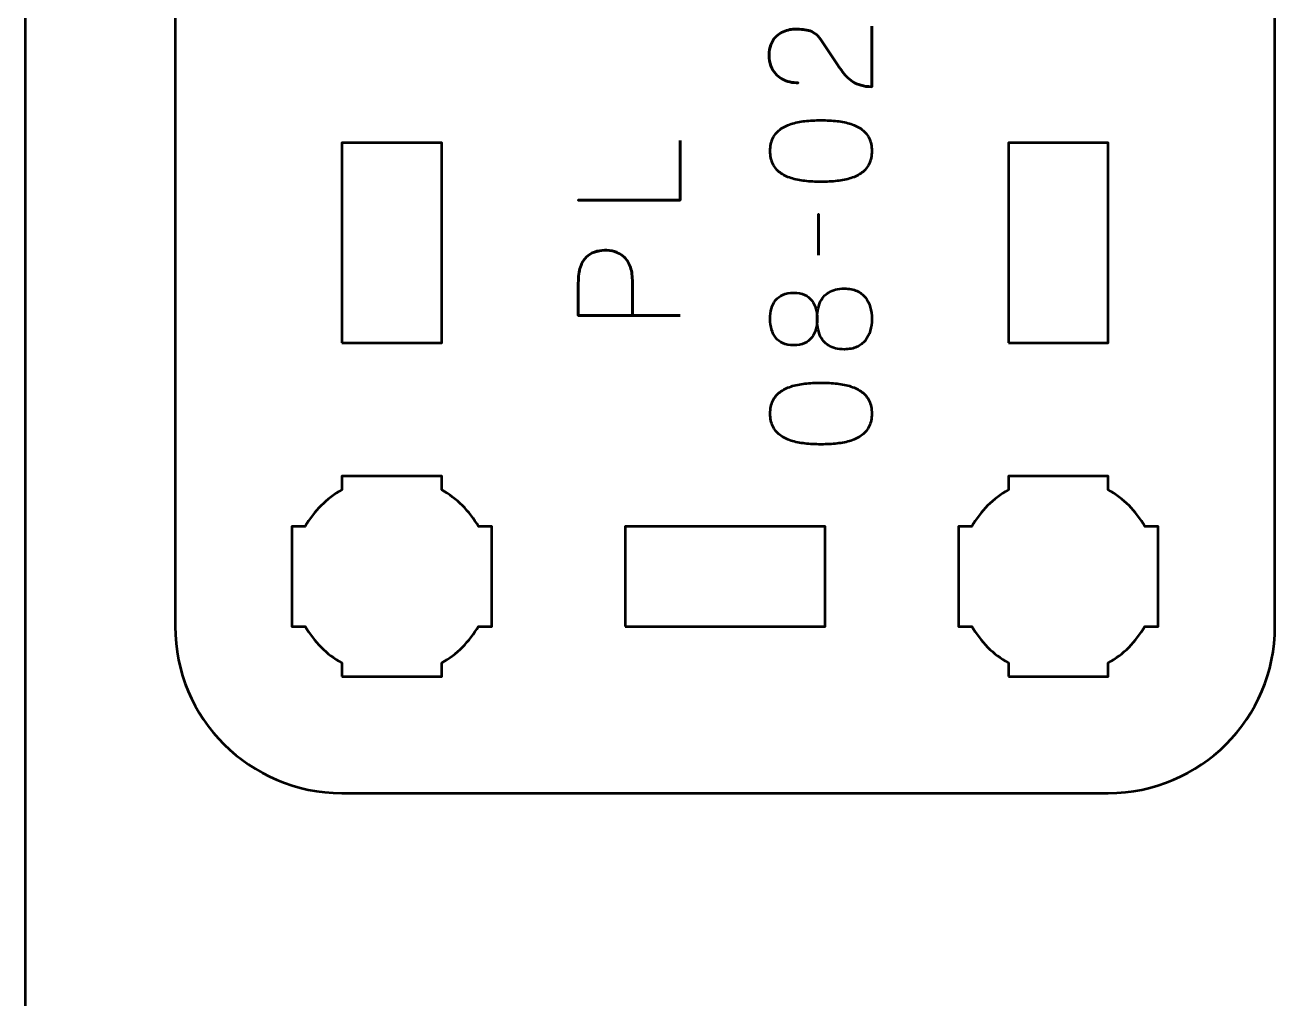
# Model space of a CAD drawing. Header units: centimetres. Extents: x -21 to 0, y -29.7 to 0.
# Drawn here: x -21 to -17.229, y -16.517 to -13.597 of the extents above; entities that cross this region are included whole.
import ezdxf

# ---------------------------------------------------------------- set-up
doc = ezdxf.new("R2010")
doc.units = ezdxf.units.CM
doc.header["$MEASUREMENT"] = 0
doc.layers.add('Layer 1', color=7, linetype='Continuous')

msp = doc.modelspace()

# ---------------------------------------------------------------- linework, layer by layer
at = {"layer": 'Layer 1', "color": 1, "lineweight": 53}
msp.add_open_spline([(-21.00003, -29.19995), (-21.00003, -29.19995), (-21.00003, -2.29992), (-21.00003, -2.29992), (-21.00003, -2.29992), (-21.00003, -2.21709), (-20.93286, -2.14992), (-20.85003, -2.14992), (-20.85003, -2.14992), (-20.7672, -2.14992), (-20.70003, -2.08275), (-20.70003, -1.99992), (-20.70003, -1.99992), (-20.70003, -1.91709), (-20.7672, -1.84992), (-20.85003, -1.84992), (-20.85003, -1.84992), (-20.93286, -1.84992), (-21.00003, -1.78275), (-21.00003, -1.69992), (-21.00003, -1.69992), (-21.00003, -1.61709), (-20.93286, -1.54992), (-20.85003, -1.54992), (-20.85003, -1.54992), (-20.7672, -1.54992), (-20.70003, -1.48275), (-20.70003, -1.39992), (-20.70003, -1.39992), (-20.70003, -1.31709), (-20.7672, -1.24992), (-20.85003, -1.24992), (-20.85003, -1.24992), (-20.93286, -1.24992), (-21.00003, -1.18275), (-21.00003, -1.09992), (-21.00003, -1.09992), (-21.00003, -1.09992), (-21.00003, -0.49992), (-21.00003, -0.49992), (-21.00003, -0.49992), (-21.00003, -0.22295), (-20.77694, 0.00004), (-20.49994, 0.00004), (-20.49994, 0.00004), (-20.49994, 0.00004), (-0.50008, 0.00004), (-0.50008, 0.00004), (-0.50008, 0.00004), (-0.22294, 0.00004), (0.00002, -0.22295), (0.00002, -0.49992), (0.00002, -0.49992), (0.00002, -0.49992), (0.00002, -29.19995), (0.00002, -29.19995), (0.00002, -29.19995), (0.00002, -29.47695), (-0.22294, -29.70004), (-0.50008, -29.70004), (-0.50008, -29.70004), (-0.50008, -29.70004), (-20.49994, -29.70004), (-20.49994, -29.70004), (-20.49994, -29.70004), (-20.77694, -29.70004), (-21.00003, -29.47695), (-21.00003, -29.19995)], degree=3, knots=[0, 0, 0, 0, 0.0588235, 0.0588235, 0.0588235, 0.0588235, 0.1176471, 0.1176471, 0.1176471, 0.1176471, 0.1764706, 0.1764706, 0.1764706, 0.1764706, 0.2352941, 0.2352941, 0.2352941, 0.2352941, 0.2941176, 0.2941176, 0.2941176, 0.2941176, 0.3529412, 0.3529412, 0.3529412, 0.3529412, 0.4117647, 0.4117647, 0.4117647, 0.4117647, 0.4705882, 0.4705882, 0.4705882, 0.4705882, 0.5294118, 0.5294118, 0.5294118, 0.5294118, 0.5882353, 0.5882353, 0.5882353, 0.5882353, 0.6470588, 0.6470588, 0.6470588, 0.6470588, 0.7058824, 0.7058824, 0.7058824, 0.7058824, 0.7647059, 0.7647059, 0.7647059, 0.7647059, 0.8235294, 0.8235294, 0.8235294, 0.8235294, 0.8823529, 0.8823529, 0.8823529, 0.8823529, 0.9411765, 0.9411765, 0.9411765, 0.9411765, 1, 1, 1, 1], dxfattribs=at)
at = {"layer": 'Layer 1', "color": 3, "lineweight": 53}
msp.add_open_spline([(-17.74994, -15.89996), (-17.74994, -15.89996), (-20.04994, -15.89996), (-20.04994, -15.89996), (-20.04994, -15.89996), (-20.32603, -15.89996), (-20.54994, -15.67605), (-20.54994, -15.39996), (-20.54994, -15.39996), (-20.54994, -15.39996), (-20.54994, -1.09996), (-20.54994, -1.09996), (-20.54994, -1.09996), (-20.54994, -0.82387), (-20.32603, -0.59996), (-20.04994, -0.59996), (-20.04994, -0.59996), (-20.04994, -0.59996), (-17.74994, -0.59996), (-17.74994, -0.59996), (-17.74994, -0.59996), (-17.47385, -0.59996), (-17.24994, -0.82387), (-17.24994, -1.09996), (-17.24994, -1.09996), (-17.24994, -1.09996), (-17.24994, -15.39996), (-17.24994, -15.39996), (-17.24994, -15.39996), (-17.24994, -15.67605), (-17.47385, -15.89996), (-17.74994, -15.89996)], degree=3, knots=[0, 0, 0, 0, 0.125, 0.125, 0.125, 0.125, 0.25, 0.25, 0.25, 0.25, 0.375, 0.375, 0.375, 0.375, 0.5, 0.5, 0.5, 0.5, 0.625, 0.625, 0.625, 0.625, 0.75, 0.75, 0.75, 0.75, 0.875, 0.875, 0.875, 0.875, 1, 1, 1, 1], dxfattribs=at)
at = {"layer": 'Layer 1', "color": 5, "lineweight": 53}
for points, knots in [([(-18.45969, -13.60015), (-18.45969, -13.60015), (-18.45969, -13.78176), (-18.45969, -13.78176), (-18.45969, -13.78176), (-18.47197, -13.78141), (-18.48283, -13.77986), (-18.49215, -13.77724), (-18.49215, -13.77724), (-18.50146, -13.77456), (-18.50964, -13.77097), (-18.5167, -13.76652), (-18.5167, -13.76652), (-18.52375, -13.762), (-18.53003, -13.75685), (-18.53554, -13.751), (-18.53554, -13.751), (-18.54111, -13.74514), (-18.54619, -13.73886), (-18.55099, -13.73209), (-18.55099, -13.73209), (-18.55572, -13.72532), (-18.56044, -13.71833), (-18.5651, -13.71106), (-18.5651, -13.71106), (-18.5651, -13.71106), (-18.61336, -13.63867), (-18.61336, -13.63867), (-18.61336, -13.63867), (-18.61858, -13.63127), (-18.62422, -13.62548), (-18.63043, -13.62139), (-18.63043, -13.62139), (-18.63657, -13.61723), (-18.64306, -13.61433), (-18.64984, -13.61257), (-18.64984, -13.61257), (-18.65668, -13.61088), (-18.66359, -13.60982), (-18.67072, -13.60947), (-18.67072, -13.60947), (-18.67785, -13.60911), (-18.68497, -13.60897), (-18.6921, -13.60904), (-18.6921, -13.60904), (-18.69795, -13.60904), (-18.70423, -13.60982), (-18.71101, -13.61137), (-18.71101, -13.61137), (-18.71771, -13.61299), (-18.72441, -13.61553), (-18.73104, -13.61913), (-18.73104, -13.61913), (-18.73768, -13.62273), (-18.74374, -13.62753), (-18.74925, -13.63352), (-18.74925, -13.63352), (-18.75468, -13.63952), (-18.75905, -13.64693), (-18.76237, -13.65575), (-18.76237, -13.65575), (-18.76569, -13.66457), (-18.76738, -13.67494), (-18.76745, -13.68693), (-18.76745, -13.68693), (-18.76738, -13.699), (-18.76569, -13.70965), (-18.76244, -13.71883), (-18.76244, -13.71883), (-18.7592, -13.728), (-18.75468, -13.73583), (-18.74897, -13.74232), (-18.74897, -13.74232), (-18.74325, -13.74881), (-18.73662, -13.75403), (-18.72921, -13.75812), (-18.72921, -13.75812), (-18.7218, -13.76222), (-18.7139, -13.76518), (-18.70557, -13.76708), (-18.70557, -13.76708), (-18.69725, -13.76899), (-18.68878, -13.76991), (-18.68024, -13.76991), (-18.68024, -13.76991), (-18.68878, -13.76991), (-18.69725, -13.76899), (-18.70557, -13.76708), (-18.70557, -13.76708), (-18.7139, -13.76518), (-18.7218, -13.76222), (-18.72921, -13.75812), (-18.72921, -13.75812), (-18.73662, -13.75403), (-18.74325, -13.74881), (-18.74897, -13.74232), (-18.74897, -13.74232), (-18.75468, -13.73583), (-18.7592, -13.728), (-18.76244, -13.71883), (-18.76244, -13.71883), (-18.76569, -13.70965), (-18.76738, -13.699), (-18.76745, -13.68693), (-18.76745, -13.68693), (-18.76738, -13.67494), (-18.76569, -13.66457), (-18.76237, -13.65575), (-18.76237, -13.65575), (-18.75905, -13.64693), (-18.75468, -13.63952), (-18.74925, -13.63352), (-18.74925, -13.63352), (-18.74374, -13.62753), (-18.73768, -13.62273), (-18.73104, -13.61913), (-18.73104, -13.61913), (-18.72441, -13.61553), (-18.71771, -13.61299), (-18.71101, -13.61137), (-18.71101, -13.61137), (-18.70423, -13.60982), (-18.69795, -13.60904), (-18.6921, -13.60904), (-18.6921, -13.60904), (-18.68497, -13.60897), (-18.67785, -13.60911), (-18.67072, -13.60947), (-18.67072, -13.60947), (-18.66359, -13.60982), (-18.65668, -13.61088), (-18.64984, -13.61257), (-18.64984, -13.61257), (-18.64306, -13.61433), (-18.63657, -13.61723), (-18.63043, -13.62139), (-18.63043, -13.62139), (-18.62422, -13.62548), (-18.61858, -13.63127), (-18.61336, -13.63867), (-18.61336, -13.63867), (-18.61336, -13.63867), (-18.5651, -13.71106), (-18.5651, -13.71106), (-18.5651, -13.71106), (-18.56044, -13.71833), (-18.55572, -13.72532), (-18.55099, -13.73209), (-18.55099, -13.73209), (-18.54619, -13.73886), (-18.54111, -13.74514), (-18.53554, -13.751), (-18.53554, -13.751), (-18.53003, -13.75685), (-18.52375, -13.762), (-18.5167, -13.76652), (-18.5167, -13.76652), (-18.50964, -13.77097), (-18.50146, -13.77456), (-18.49215, -13.77724), (-18.49215, -13.77724), (-18.48283, -13.77986), (-18.47197, -13.78141), (-18.45969, -13.78176), (-18.45969, -13.78176), (-18.45969, -13.78176), (-18.45969, -13.60015), (-18.45969, -13.60015)], [0, 0, 0, 0, 0.0238095, 0.0238095, 0.0238095, 0.0238095, 0.047619, 0.047619, 0.047619, 0.047619, 0.0714286, 0.0714286, 0.0714286, 0.0714286, 0.0952381, 0.0952381, 0.0952381, 0.0952381, 0.1190476, 0.1190476, 0.1190476, 0.1190476, 0.1428571, 0.1428571, 0.1428571, 0.1428571, 0.1666667, 0.1666667, 0.1666667, 0.1666667, 0.1904762, 0.1904762, 0.1904762, 0.1904762, 0.2142857, 0.2142857, 0.2142857, 0.2142857, 0.2380952, 0.2380952, 0.2380952, 0.2380952, 0.2619048, 0.2619048, 0.2619048, 0.2619048, 0.2857143, 0.2857143, 0.2857143, 0.2857143, 0.3095238, 0.3095238, 0.3095238, 0.3095238, 0.3333333, 0.3333333, 0.3333333, 0.3333333, 0.3571429, 0.3571429, 0.3571429, 0.3571429, 0.3809524, 0.3809524, 0.3809524, 0.3809524, 0.4047619, 0.4047619, 0.4047619, 0.4047619, 0.4285714, 0.4285714, 0.4285714, 0.4285714, 0.452381, 0.452381, 0.452381, 0.452381, 0.4761905, 0.4761905, 0.4761905, 0.4761905, 0.5, 0.5, 0.5, 0.5, 0.5238095, 0.5238095, 0.5238095, 0.5238095, 0.547619, 0.547619, 0.547619, 0.547619, 0.5714286, 0.5714286, 0.5714286, 0.5714286, 0.5952381, 0.5952381, 0.5952381, 0.5952381, 0.6190476, 0.6190476, 0.6190476, 0.6190476, 0.6428571, 0.6428571, 0.6428571, 0.6428571, 0.6666667, 0.6666667, 0.6666667, 0.6666667, 0.6904762, 0.6904762, 0.6904762, 0.6904762, 0.7142857, 0.7142857, 0.7142857, 0.7142857, 0.7380952, 0.7380952, 0.7380952, 0.7380952, 0.7619048, 0.7619048, 0.7619048, 0.7619048, 0.7857143, 0.7857143, 0.7857143, 0.7857143, 0.8095238, 0.8095238, 0.8095238, 0.8095238, 0.8333333, 0.8333333, 0.8333333, 0.8333333, 0.8571429, 0.8571429, 0.8571429, 0.8571429, 0.8809524, 0.8809524, 0.8809524, 0.8809524, 0.9047619, 0.9047619, 0.9047619, 0.9047619, 0.9285714, 0.9285714, 0.9285714, 0.9285714, 0.952381, 0.952381, 0.952381, 0.952381, 0.9761905, 0.9761905, 0.9761905, 0.9761905, 1, 1, 1, 1]), ([(-18.45969, -13.97437), (-18.45976, -13.95956), (-18.46237, -13.94679), (-18.46745, -13.93613), (-18.46745, -13.93613), (-18.47253, -13.92555), (-18.4798, -13.91673), (-18.48904, -13.90968), (-18.48904, -13.90968), (-18.49835, -13.90269), (-18.50936, -13.89719), (-18.52206, -13.8931), (-18.52206, -13.8931), (-18.53476, -13.88907), (-18.54866, -13.88618), (-18.5639, -13.88456), (-18.5639, -13.88456), (-18.57914, -13.88286), (-18.59516, -13.88202), (-18.61209, -13.88209), (-18.61209, -13.88209), (-18.62895, -13.88202), (-18.64497, -13.88286), (-18.66014, -13.88456), (-18.66014, -13.88456), (-18.67531, -13.88618), (-18.68928, -13.88907), (-18.70198, -13.8931), (-18.70198, -13.8931), (-18.71461, -13.89719), (-18.72561, -13.90269), (-18.735, -13.90968), (-18.735, -13.90968), (-18.74431, -13.91673), (-18.75158, -13.92555), (-18.75666, -13.93613), (-18.75666, -13.93613), (-18.76181, -13.94679), (-18.76442, -13.95956), (-18.76449, -13.97437), (-18.76449, -13.97437), (-18.76442, -13.98919), (-18.76181, -14.00196), (-18.75666, -14.01262), (-18.75666, -14.01262), (-18.75158, -14.0232), (-18.74431, -14.03202), (-18.735, -14.03907), (-18.735, -14.03907), (-18.72561, -14.04606), (-18.71461, -14.05156), (-18.70198, -14.05565), (-18.70198, -14.05565), (-18.68928, -14.05968), (-18.67531, -14.06257), (-18.66014, -14.06419), (-18.66014, -14.06419), (-18.64497, -14.06588), (-18.62895, -14.06673), (-18.61209, -14.06666), (-18.61209, -14.06666), (-18.59516, -14.06673), (-18.57914, -14.06588), (-18.5639, -14.06419), (-18.5639, -14.06419), (-18.54866, -14.06257), (-18.53476, -14.05968), (-18.52206, -14.05565), (-18.52206, -14.05565), (-18.50936, -14.05156), (-18.49835, -14.04606), (-18.48904, -14.03907), (-18.48904, -14.03907), (-18.4798, -14.03202), (-18.47253, -14.0232), (-18.46745, -14.01262), (-18.46745, -14.01262), (-18.46237, -14.00196), (-18.45976, -13.98919), (-18.45969, -13.97437)], [0, 0, 0, 0, 0.05, 0.05, 0.05, 0.05, 0.1, 0.1, 0.1, 0.1, 0.15, 0.15, 0.15, 0.15, 0.2, 0.2, 0.2, 0.2, 0.25, 0.25, 0.25, 0.25, 0.3, 0.3, 0.3, 0.3, 0.35, 0.35, 0.35, 0.35, 0.4, 0.4, 0.4, 0.4, 0.45, 0.45, 0.45, 0.45, 0.5, 0.5, 0.5, 0.5, 0.55, 0.55, 0.55, 0.55, 0.6, 0.6, 0.6, 0.6, 0.65, 0.65, 0.65, 0.65, 0.7, 0.7, 0.7, 0.7, 0.75, 0.75, 0.75, 0.75, 0.8, 0.8, 0.8, 0.8, 0.85, 0.85, 0.85, 0.85, 0.9, 0.9, 0.9, 0.9, 0.95, 0.95, 0.95, 0.95, 1, 1, 1, 1]), ([(-18.45969, -13.97437), (-18.45976, -13.95956), (-18.46237, -13.94679), (-18.46745, -13.93613), (-18.46745, -13.93613), (-18.47253, -13.92555), (-18.4798, -13.91673), (-18.48904, -13.90968), (-18.48904, -13.90968), (-18.49835, -13.90269), (-18.50936, -13.89719), (-18.52206, -13.8931), (-18.52206, -13.8931), (-18.53476, -13.88907), (-18.54866, -13.88618), (-18.5639, -13.88456), (-18.5639, -13.88456), (-18.57914, -13.88286), (-18.59516, -13.88202), (-18.61209, -13.88209), (-18.61209, -13.88209), (-18.62895, -13.88202), (-18.64497, -13.88286), (-18.66014, -13.88456), (-18.66014, -13.88456), (-18.67531, -13.88618), (-18.68928, -13.88907), (-18.70198, -13.8931), (-18.70198, -13.8931), (-18.71461, -13.89719), (-18.72561, -13.90269), (-18.735, -13.90968), (-18.735, -13.90968), (-18.74431, -13.91673), (-18.75158, -13.92555), (-18.75666, -13.93613), (-18.75666, -13.93613), (-18.76181, -13.94679), (-18.76442, -13.95956), (-18.76449, -13.97437), (-18.76449, -13.97437), (-18.76442, -13.98919), (-18.76181, -14.00196), (-18.75666, -14.01262), (-18.75666, -14.01262), (-18.75158, -14.0232), (-18.74431, -14.03202), (-18.735, -14.03907), (-18.735, -14.03907), (-18.72561, -14.04606), (-18.71461, -14.05156), (-18.70198, -14.05565), (-18.70198, -14.05565), (-18.68928, -14.05968), (-18.67531, -14.06257), (-18.66014, -14.06419), (-18.66014, -14.06419), (-18.64497, -14.06588), (-18.62895, -14.06673), (-18.61209, -14.06666), (-18.61209, -14.06666), (-18.59516, -14.06673), (-18.57914, -14.06588), (-18.5639, -14.06419), (-18.5639, -14.06419), (-18.54866, -14.06257), (-18.53476, -14.05968), (-18.52206, -14.05565), (-18.52206, -14.05565), (-18.50936, -14.05156), (-18.49835, -14.04606), (-18.48904, -14.03907), (-18.48904, -14.03907), (-18.4798, -14.03202), (-18.47253, -14.0232), (-18.46745, -14.01262), (-18.46745, -14.01262), (-18.46237, -14.00196), (-18.45976, -13.98919), (-18.45969, -13.97437)], [0, 0, 0, 0, 0.05, 0.05, 0.05, 0.05, 0.1, 0.1, 0.1, 0.1, 0.15, 0.15, 0.15, 0.15, 0.2, 0.2, 0.2, 0.2, 0.25, 0.25, 0.25, 0.25, 0.3, 0.3, 0.3, 0.3, 0.35, 0.35, 0.35, 0.35, 0.4, 0.4, 0.4, 0.4, 0.45, 0.45, 0.45, 0.45, 0.5, 0.5, 0.5, 0.5, 0.55, 0.55, 0.55, 0.55, 0.6, 0.6, 0.6, 0.6, 0.65, 0.65, 0.65, 0.65, 0.7, 0.7, 0.7, 0.7, 0.75, 0.75, 0.75, 0.75, 0.8, 0.8, 0.8, 0.8, 0.85, 0.85, 0.85, 0.85, 0.9, 0.9, 0.9, 0.9, 0.95, 0.95, 0.95, 0.95, 1, 1, 1, 1]), ([(-19.035, -13.94305), (-19.035, -13.94305), (-19.035, -14.12127), (-19.035, -14.12127), (-19.035, -14.12127), (-19.035, -14.12127), (-19.34022, -14.12127), (-19.34022, -14.12127), (-19.34022, -14.12127), (-19.34022, -14.12127), (-19.035, -14.12127), (-19.035, -14.12127), (-19.035, -14.12127), (-19.035, -14.12127), (-19.035, -13.94305), (-19.035, -13.94305)], [0, 0, 0, 0, 0.25, 0.25, 0.25, 0.25, 0.5, 0.5, 0.5, 0.5, 0.75, 0.75, 0.75, 0.75, 1, 1, 1, 1]), ([(-18.61929, -14.28679), (-18.61929, -14.28679), (-18.61929, -14.1636), (-18.61929, -14.1636), (-18.61929, -14.1636), (-18.61929, -14.1636), (-18.61929, -14.28679), (-18.61929, -14.28679)], [0, 0, 0, 0, 0.5, 0.5, 0.5, 0.5, 1, 1, 1, 1]), ([(-19.035, -14.46755), (-19.035, -14.46755), (-19.34022, -14.46755), (-19.34022, -14.46755), (-19.34022, -14.46755), (-19.34022, -14.46755), (-19.34022, -14.37018), (-19.34022, -14.37018), (-19.34022, -14.37018), (-19.34015, -14.35071), (-19.33796, -14.3347), (-19.33373, -14.32207), (-19.33373, -14.32207), (-19.32957, -14.30951), (-19.32378, -14.29963), (-19.31644, -14.2925), (-19.31644, -14.2925), (-19.30918, -14.28538), (-19.30085, -14.2803), (-19.29147, -14.27719), (-19.29147, -14.27719), (-19.28208, -14.27416), (-19.27228, -14.2724), (-19.2619, -14.27197), (-19.2619, -14.27197), (-19.25153, -14.27148), (-19.24137, -14.27268), (-19.2315, -14.2755), (-19.2315, -14.2755), (-19.22162, -14.27839), (-19.21266, -14.28326), (-19.20461, -14.29025), (-19.20461, -14.29025), (-19.19657, -14.29716), (-19.19015, -14.30654), (-19.18542, -14.31833), (-19.18542, -14.31833), (-19.18063, -14.33011), (-19.17823, -14.34471), (-19.17809, -14.36214), (-19.17809, -14.36214), (-19.17809, -14.36214), (-19.17809, -14.46755), (-19.17809, -14.46755), (-19.17809, -14.46755), (-19.17809, -14.46755), (-19.17809, -14.36214), (-19.17809, -14.36214), (-19.17809, -14.36214), (-19.17823, -14.34507), (-19.18063, -14.3306), (-19.18542, -14.31889), (-19.18542, -14.31889), (-19.19015, -14.30711), (-19.19657, -14.29772), (-19.20461, -14.29067), (-19.20461, -14.29067), (-19.21266, -14.28368), (-19.22162, -14.27867), (-19.2315, -14.27571), (-19.2315, -14.27571), (-19.24137, -14.27275), (-19.25153, -14.27148), (-19.2619, -14.27197), (-19.2619, -14.27197), (-19.27228, -14.2724), (-19.28208, -14.27416), (-19.29147, -14.27733), (-19.29147, -14.27733), (-19.30085, -14.28044), (-19.30918, -14.28566), (-19.31644, -14.29279), (-19.31644, -14.29279), (-19.32378, -14.29998), (-19.32957, -14.30986), (-19.33373, -14.32242), (-19.33373, -14.32242), (-19.33796, -14.33505), (-19.34015, -14.35092), (-19.34022, -14.37018), (-19.34022, -14.37018), (-19.34022, -14.37018), (-19.34022, -14.46755), (-19.34022, -14.46755), (-19.34022, -14.46755), (-19.34022, -14.46755), (-19.035, -14.46755), (-19.035, -14.46755)], [0, 0, 0, 0, 0.0454545, 0.0454545, 0.0454545, 0.0454545, 0.0909091, 0.0909091, 0.0909091, 0.0909091, 0.1363636, 0.1363636, 0.1363636, 0.1363636, 0.1818182, 0.1818182, 0.1818182, 0.1818182, 0.2272727, 0.2272727, 0.2272727, 0.2272727, 0.2727273, 0.2727273, 0.2727273, 0.2727273, 0.3181818, 0.3181818, 0.3181818, 0.3181818, 0.3636364, 0.3636364, 0.3636364, 0.3636364, 0.4090909, 0.4090909, 0.4090909, 0.4090909, 0.4545455, 0.4545455, 0.4545455, 0.4545455, 0.5, 0.5, 0.5, 0.5, 0.5454545, 0.5454545, 0.5454545, 0.5454545, 0.5909091, 0.5909091, 0.5909091, 0.5909091, 0.6363636, 0.6363636, 0.6363636, 0.6363636, 0.6818182, 0.6818182, 0.6818182, 0.6818182, 0.7272727, 0.7272727, 0.7272727, 0.7272727, 0.7727273, 0.7727273, 0.7727273, 0.7727273, 0.8181818, 0.8181818, 0.8181818, 0.8181818, 0.8636364, 0.8636364, 0.8636364, 0.8636364, 0.9090909, 0.9090909, 0.9090909, 0.9090909, 0.9545455, 0.9545455, 0.9545455, 0.9545455, 1, 1, 1, 1]), ([(-18.62352, -14.47813), (-18.62352, -14.46727), (-18.62479, -14.45711), (-18.62733, -14.44758), (-18.62733, -14.44758), (-18.62994, -14.43813), (-18.63403, -14.4298), (-18.63961, -14.42254), (-18.63961, -14.42254), (-18.64518, -14.41534), (-18.65245, -14.4097), (-18.66141, -14.4056), (-18.66141, -14.4056), (-18.6703, -14.40151), (-18.68109, -14.39947), (-18.69379, -14.3994), (-18.69379, -14.3994), (-18.70649, -14.39947), (-18.71736, -14.40144), (-18.72639, -14.40532), (-18.72639, -14.40532), (-18.73542, -14.4092), (-18.74283, -14.41471), (-18.74847, -14.42176), (-18.74847, -14.42176), (-18.75419, -14.42882), (-18.75835, -14.43714), (-18.76096, -14.44674), (-18.76096, -14.44674), (-18.76357, -14.45626), (-18.7647, -14.46678), (-18.76449, -14.47813), (-18.76449, -14.47813), (-18.76428, -14.48949), (-18.76286, -14.50001), (-18.76025, -14.50953), (-18.76025, -14.50953), (-18.75757, -14.51913), (-18.75341, -14.52745), (-18.74784, -14.53451), (-18.74784, -14.53451), (-18.74226, -14.54156), (-18.73507, -14.54707), (-18.72618, -14.55095), (-18.72618, -14.55095), (-18.71722, -14.55483), (-18.70642, -14.5568), (-18.69379, -14.55687), (-18.69379, -14.55687), (-18.68109, -14.5568), (-18.6703, -14.55476), (-18.66141, -14.55066), (-18.66141, -14.55066), (-18.65245, -14.54657), (-18.64518, -14.54093), (-18.63961, -14.53366), (-18.63961, -14.53366), (-18.63403, -14.52646), (-18.62994, -14.51814), (-18.62733, -14.50868), (-18.62733, -14.50868), (-18.62479, -14.49916), (-18.62352, -14.489), (-18.62352, -14.47813)], [0, 0, 0, 0, 0.0625, 0.0625, 0.0625, 0.0625, 0.125, 0.125, 0.125, 0.125, 0.1875, 0.1875, 0.1875, 0.1875, 0.25, 0.25, 0.25, 0.25, 0.3125, 0.3125, 0.3125, 0.3125, 0.375, 0.375, 0.375, 0.375, 0.4375, 0.4375, 0.4375, 0.4375, 0.5, 0.5, 0.5, 0.5, 0.5625, 0.5625, 0.5625, 0.5625, 0.625, 0.625, 0.625, 0.625, 0.6875, 0.6875, 0.6875, 0.6875, 0.75, 0.75, 0.75, 0.75, 0.8125, 0.8125, 0.8125, 0.8125, 0.875, 0.875, 0.875, 0.875, 0.9375, 0.9375, 0.9375, 0.9375, 1, 1, 1, 1]), ([(-18.62352, -14.47813), (-18.62352, -14.46727), (-18.62479, -14.45711), (-18.62733, -14.44758), (-18.62733, -14.44758), (-18.62994, -14.43813), (-18.63403, -14.4298), (-18.63961, -14.42254), (-18.63961, -14.42254), (-18.64518, -14.41534), (-18.65245, -14.4097), (-18.66141, -14.4056), (-18.66141, -14.4056), (-18.6703, -14.40151), (-18.68109, -14.39947), (-18.69379, -14.3994), (-18.69379, -14.3994), (-18.70649, -14.39947), (-18.71736, -14.40144), (-18.72639, -14.40532), (-18.72639, -14.40532), (-18.73542, -14.4092), (-18.74283, -14.41471), (-18.74847, -14.42176), (-18.74847, -14.42176), (-18.75419, -14.42882), (-18.75835, -14.43714), (-18.76096, -14.44674), (-18.76096, -14.44674), (-18.76357, -14.45626), (-18.7647, -14.46678), (-18.76449, -14.47813), (-18.76449, -14.47813), (-18.76428, -14.48949), (-18.76286, -14.50001), (-18.76025, -14.50953), (-18.76025, -14.50953), (-18.75757, -14.51913), (-18.75341, -14.52745), (-18.74784, -14.53451), (-18.74784, -14.53451), (-18.74226, -14.54156), (-18.73507, -14.54707), (-18.72618, -14.55095), (-18.72618, -14.55095), (-18.71722, -14.55483), (-18.70642, -14.5568), (-18.69379, -14.55687), (-18.69379, -14.55687), (-18.68109, -14.5568), (-18.6703, -14.55476), (-18.66141, -14.55066), (-18.66141, -14.55066), (-18.65245, -14.54657), (-18.64518, -14.54093), (-18.63961, -14.53366), (-18.63961, -14.53366), (-18.63403, -14.52646), (-18.62994, -14.51814), (-18.62733, -14.50868), (-18.62733, -14.50868), (-18.62479, -14.49916), (-18.62352, -14.489), (-18.62352, -14.47813)], [0, 0, 0, 0, 0.0625, 0.0625, 0.0625, 0.0625, 0.125, 0.125, 0.125, 0.125, 0.1875, 0.1875, 0.1875, 0.1875, 0.25, 0.25, 0.25, 0.25, 0.3125, 0.3125, 0.3125, 0.3125, 0.375, 0.375, 0.375, 0.375, 0.4375, 0.4375, 0.4375, 0.4375, 0.5, 0.5, 0.5, 0.5, 0.5625, 0.5625, 0.5625, 0.5625, 0.625, 0.625, 0.625, 0.625, 0.6875, 0.6875, 0.6875, 0.6875, 0.75, 0.75, 0.75, 0.75, 0.8125, 0.8125, 0.8125, 0.8125, 0.875, 0.875, 0.875, 0.875, 0.9375, 0.9375, 0.9375, 0.9375, 1, 1, 1, 1]), ([(-18.45969, -14.47813), (-18.45969, -14.46543), (-18.46117, -14.45358), (-18.46428, -14.44257), (-18.46428, -14.44257), (-18.46738, -14.43157), (-18.47225, -14.4219), (-18.47881, -14.41351), (-18.47881, -14.41351), (-18.48544, -14.40518), (-18.49391, -14.39862), (-18.50435, -14.39389), (-18.50435, -14.39389), (-18.51472, -14.38916), (-18.52721, -14.38677), (-18.54182, -14.3867), (-18.54182, -14.3867), (-18.56122, -14.38684), (-18.57695, -14.39065), (-18.58895, -14.3982), (-18.58895, -14.3982), (-18.60101, -14.40574), (-18.60976, -14.41633), (-18.61533, -14.42995), (-18.61533, -14.42995), (-18.62084, -14.44363), (-18.62359, -14.45965), (-18.62352, -14.47813), (-18.62352, -14.47813), (-18.62359, -14.49655), (-18.62084, -14.51264), (-18.61533, -14.52618), (-18.61533, -14.52618), (-18.60976, -14.5398), (-18.60101, -14.55031), (-18.58895, -14.55779), (-18.58895, -14.55779), (-18.57695, -14.56527), (-18.56122, -14.56908), (-18.54182, -14.56915), (-18.54182, -14.56915), (-18.52721, -14.56908), (-18.51472, -14.56668), (-18.50435, -14.56195), (-18.50435, -14.56195), (-18.49391, -14.55723), (-18.48544, -14.55074), (-18.47881, -14.54234), (-18.47881, -14.54234), (-18.47225, -14.53401), (-18.46738, -14.52442), (-18.46428, -14.51341), (-18.46428, -14.51341), (-18.46117, -14.50248), (-18.45969, -14.49069), (-18.45969, -14.47813)], [0, 0, 0, 0, 0.0714286, 0.0714286, 0.0714286, 0.0714286, 0.1428571, 0.1428571, 0.1428571, 0.1428571, 0.2142857, 0.2142857, 0.2142857, 0.2142857, 0.2857143, 0.2857143, 0.2857143, 0.2857143, 0.3571429, 0.3571429, 0.3571429, 0.3571429, 0.4285714, 0.4285714, 0.4285714, 0.4285714, 0.5, 0.5, 0.5, 0.5, 0.5714286, 0.5714286, 0.5714286, 0.5714286, 0.6428571, 0.6428571, 0.6428571, 0.6428571, 0.7142857, 0.7142857, 0.7142857, 0.7142857, 0.7857143, 0.7857143, 0.7857143, 0.7857143, 0.8571429, 0.8571429, 0.8571429, 0.8571429, 0.9285714, 0.9285714, 0.9285714, 0.9285714, 1, 1, 1, 1]), ([(-18.45969, -14.47813), (-18.45969, -14.46543), (-18.46117, -14.45358), (-18.46428, -14.44257), (-18.46428, -14.44257), (-18.46738, -14.43157), (-18.47225, -14.4219), (-18.47881, -14.41351), (-18.47881, -14.41351), (-18.48544, -14.40518), (-18.49391, -14.39862), (-18.50435, -14.39389), (-18.50435, -14.39389), (-18.51472, -14.38916), (-18.52721, -14.38677), (-18.54182, -14.3867), (-18.54182, -14.3867), (-18.56122, -14.38684), (-18.57695, -14.39065), (-18.58895, -14.3982), (-18.58895, -14.3982), (-18.60101, -14.40574), (-18.60976, -14.41633), (-18.61533, -14.42995), (-18.61533, -14.42995), (-18.62084, -14.44363), (-18.62359, -14.45965), (-18.62352, -14.47813), (-18.62352, -14.47813), (-18.62359, -14.49655), (-18.62084, -14.51264), (-18.61533, -14.52618), (-18.61533, -14.52618), (-18.60976, -14.5398), (-18.60101, -14.55031), (-18.58895, -14.55779), (-18.58895, -14.55779), (-18.57695, -14.56527), (-18.56122, -14.56908), (-18.54182, -14.56915), (-18.54182, -14.56915), (-18.52721, -14.56908), (-18.51472, -14.56668), (-18.50435, -14.56195), (-18.50435, -14.56195), (-18.49391, -14.55723), (-18.48544, -14.55074), (-18.47881, -14.54234), (-18.47881, -14.54234), (-18.47225, -14.53401), (-18.46738, -14.52442), (-18.46428, -14.51341), (-18.46428, -14.51341), (-18.46117, -14.50248), (-18.45969, -14.49069), (-18.45969, -14.47813)], [0, 0, 0, 0, 0.0714286, 0.0714286, 0.0714286, 0.0714286, 0.1428571, 0.1428571, 0.1428571, 0.1428571, 0.2142857, 0.2142857, 0.2142857, 0.2142857, 0.2857143, 0.2857143, 0.2857143, 0.2857143, 0.3571429, 0.3571429, 0.3571429, 0.3571429, 0.4285714, 0.4285714, 0.4285714, 0.4285714, 0.5, 0.5, 0.5, 0.5, 0.5714286, 0.5714286, 0.5714286, 0.5714286, 0.6428571, 0.6428571, 0.6428571, 0.6428571, 0.7142857, 0.7142857, 0.7142857, 0.7142857, 0.7857143, 0.7857143, 0.7857143, 0.7857143, 0.8571429, 0.8571429, 0.8571429, 0.8571429, 0.9285714, 0.9285714, 0.9285714, 0.9285714, 1, 1, 1, 1]), ([(-18.45969, -14.76176), (-18.45976, -14.74695), (-18.46237, -14.73418), (-18.46745, -14.72352), (-18.46745, -14.72352), (-18.47253, -14.71294), (-18.4798, -14.70412), (-18.48904, -14.69707), (-18.48904, -14.69707), (-18.49835, -14.69008), (-18.50936, -14.68458), (-18.52206, -14.68049), (-18.52206, -14.68049), (-18.53476, -14.67646), (-18.54866, -14.67357), (-18.5639, -14.67195), (-18.5639, -14.67195), (-18.57914, -14.67025), (-18.59516, -14.66941), (-18.61209, -14.66948), (-18.61209, -14.66948), (-18.62895, -14.66941), (-18.64497, -14.67025), (-18.66014, -14.67195), (-18.66014, -14.67195), (-18.67531, -14.67357), (-18.68928, -14.67646), (-18.70198, -14.68049), (-18.70198, -14.68049), (-18.71461, -14.68458), (-18.72561, -14.69008), (-18.735, -14.69707), (-18.735, -14.69707), (-18.74431, -14.70412), (-18.75158, -14.71294), (-18.75666, -14.72352), (-18.75666, -14.72352), (-18.76181, -14.73418), (-18.76442, -14.74695), (-18.76449, -14.76176), (-18.76449, -14.76176), (-18.76442, -14.77658), (-18.76181, -14.78935), (-18.75666, -14.80001), (-18.75666, -14.80001), (-18.75158, -14.81059), (-18.74431, -14.81941), (-18.735, -14.82646), (-18.735, -14.82646), (-18.72561, -14.83345), (-18.71461, -14.83895), (-18.70198, -14.84304), (-18.70198, -14.84304), (-18.68928, -14.84707), (-18.67531, -14.84996), (-18.66014, -14.85158), (-18.66014, -14.85158), (-18.64497, -14.85327), (-18.62895, -14.85412), (-18.61209, -14.85405), (-18.61209, -14.85405), (-18.59516, -14.85412), (-18.57914, -14.85327), (-18.5639, -14.85158), (-18.5639, -14.85158), (-18.54866, -14.84996), (-18.53476, -14.84707), (-18.52206, -14.84304), (-18.52206, -14.84304), (-18.50936, -14.83895), (-18.49835, -14.83345), (-18.48904, -14.82646), (-18.48904, -14.82646), (-18.4798, -14.81941), (-18.47253, -14.81059), (-18.46745, -14.80001), (-18.46745, -14.80001), (-18.46237, -14.78935), (-18.45976, -14.77658), (-18.45969, -14.76176)], [0, 0, 0, 0, 0.05, 0.05, 0.05, 0.05, 0.1, 0.1, 0.1, 0.1, 0.15, 0.15, 0.15, 0.15, 0.2, 0.2, 0.2, 0.2, 0.25, 0.25, 0.25, 0.25, 0.3, 0.3, 0.3, 0.3, 0.35, 0.35, 0.35, 0.35, 0.4, 0.4, 0.4, 0.4, 0.45, 0.45, 0.45, 0.45, 0.5, 0.5, 0.5, 0.5, 0.55, 0.55, 0.55, 0.55, 0.6, 0.6, 0.6, 0.6, 0.65, 0.65, 0.65, 0.65, 0.7, 0.7, 0.7, 0.7, 0.75, 0.75, 0.75, 0.75, 0.8, 0.8, 0.8, 0.8, 0.85, 0.85, 0.85, 0.85, 0.9, 0.9, 0.9, 0.9, 0.95, 0.95, 0.95, 0.95, 1, 1, 1, 1]), ([(-18.45969, -14.76176), (-18.45976, -14.74695), (-18.46237, -14.73418), (-18.46745, -14.72352), (-18.46745, -14.72352), (-18.47253, -14.71294), (-18.4798, -14.70412), (-18.48904, -14.69707), (-18.48904, -14.69707), (-18.49835, -14.69008), (-18.50936, -14.68458), (-18.52206, -14.68049), (-18.52206, -14.68049), (-18.53476, -14.67646), (-18.54866, -14.67357), (-18.5639, -14.67195), (-18.5639, -14.67195), (-18.57914, -14.67025), (-18.59516, -14.66941), (-18.61209, -14.66948), (-18.61209, -14.66948), (-18.62895, -14.66941), (-18.64497, -14.67025), (-18.66014, -14.67195), (-18.66014, -14.67195), (-18.67531, -14.67357), (-18.68928, -14.67646), (-18.70198, -14.68049), (-18.70198, -14.68049), (-18.71461, -14.68458), (-18.72561, -14.69008), (-18.735, -14.69707), (-18.735, -14.69707), (-18.74431, -14.70412), (-18.75158, -14.71294), (-18.75666, -14.72352), (-18.75666, -14.72352), (-18.76181, -14.73418), (-18.76442, -14.74695), (-18.76449, -14.76176), (-18.76449, -14.76176), (-18.76442, -14.77658), (-18.76181, -14.78935), (-18.75666, -14.80001), (-18.75666, -14.80001), (-18.75158, -14.81059), (-18.74431, -14.81941), (-18.735, -14.82646), (-18.735, -14.82646), (-18.72561, -14.83345), (-18.71461, -14.83895), (-18.70198, -14.84304), (-18.70198, -14.84304), (-18.68928, -14.84707), (-18.67531, -14.84996), (-18.66014, -14.85158), (-18.66014, -14.85158), (-18.64497, -14.85327), (-18.62895, -14.85412), (-18.61209, -14.85405), (-18.61209, -14.85405), (-18.59516, -14.85412), (-18.57914, -14.85327), (-18.5639, -14.85158), (-18.5639, -14.85158), (-18.54866, -14.84996), (-18.53476, -14.84707), (-18.52206, -14.84304), (-18.52206, -14.84304), (-18.50936, -14.83895), (-18.49835, -14.83345), (-18.48904, -14.82646), (-18.48904, -14.82646), (-18.4798, -14.81941), (-18.47253, -14.81059), (-18.46745, -14.80001), (-18.46745, -14.80001), (-18.46237, -14.78935), (-18.45976, -14.77658), (-18.45969, -14.76176)], [0, 0, 0, 0, 0.05, 0.05, 0.05, 0.05, 0.1, 0.1, 0.1, 0.1, 0.15, 0.15, 0.15, 0.15, 0.2, 0.2, 0.2, 0.2, 0.25, 0.25, 0.25, 0.25, 0.3, 0.3, 0.3, 0.3, 0.35, 0.35, 0.35, 0.35, 0.4, 0.4, 0.4, 0.4, 0.45, 0.45, 0.45, 0.45, 0.5, 0.5, 0.5, 0.5, 0.55, 0.55, 0.55, 0.55, 0.6, 0.6, 0.6, 0.6, 0.65, 0.65, 0.65, 0.65, 0.7, 0.7, 0.7, 0.7, 0.75, 0.75, 0.75, 0.75, 0.8, 0.8, 0.8, 0.8, 0.85, 0.85, 0.85, 0.85, 0.9, 0.9, 0.9, 0.9, 0.95, 0.95, 0.95, 0.95, 1, 1, 1, 1])]:
    msp.add_open_spline(points, degree=3, knots=knots, dxfattribs=at)
at = {"layer": 'Layer 1', "lineweight": 53}
for points, knots in [([(-20.04994, -14.54996), (-20.04994, -14.54996), (-20.04994, -13.94996), (-20.04994, -13.94996), (-20.04994, -13.94996), (-20.04994, -13.94996), (-19.74994, -13.94996), (-19.74994, -13.94996), (-19.74994, -13.94996), (-19.74994, -13.94996), (-19.74994, -14.54996), (-19.74994, -14.54996), (-19.74994, -14.54996), (-19.74994, -14.54996), (-20.04994, -14.54996), (-20.04994, -14.54996)], [0, 0, 0, 0, 0.25, 0.25, 0.25, 0.25, 0.5, 0.5, 0.5, 0.5, 0.75, 0.75, 0.75, 0.75, 1, 1, 1, 1]), ([(-18.04994, -14.54996), (-18.04994, -14.54996), (-18.04994, -13.94996), (-18.04994, -13.94996), (-18.04994, -13.94996), (-18.04994, -13.94996), (-17.74994, -13.94996), (-17.74994, -13.94996), (-17.74994, -13.94996), (-17.74994, -13.94996), (-17.74994, -14.54996), (-17.74994, -14.54996), (-17.74994, -14.54996), (-17.74994, -14.54996), (-18.04994, -14.54996), (-18.04994, -14.54996)], [0, 0, 0, 0, 0.25, 0.25, 0.25, 0.25, 0.5, 0.5, 0.5, 0.5, 0.75, 0.75, 0.75, 0.75, 1, 1, 1, 1]), ([(-20.04994, -15.54996), (-20.04994, -15.54996), (-20.04994, -15.50981), (-20.04994, -15.50981), (-20.04994, -15.50981), (-20.09547, -15.48346), (-20.13344, -15.44549), (-20.15979, -15.39996), (-20.15979, -15.39996), (-20.15979, -15.39996), (-20.19994, -15.39996), (-20.19994, -15.39996), (-20.19994, -15.39996), (-20.19994, -15.39996), (-20.19994, -15.24996), (-20.19994, -15.24996), (-20.19994, -15.24996), (-20.19994, -15.24996), (-20.19994, -15.09996), (-20.19994, -15.09996), (-20.19994, -15.09996), (-20.19994, -15.09996), (-20.15979, -15.09996), (-20.15979, -15.09996), (-20.15979, -15.09996), (-20.13344, -15.05443), (-20.09547, -15.01646), (-20.04994, -14.99011), (-20.04994, -14.99011), (-20.04994, -14.99011), (-20.04994, -14.94996), (-20.04994, -14.94996), (-20.04994, -14.94996), (-20.04994, -14.94996), (-19.89994, -14.94996), (-19.89994, -14.94996), (-19.89994, -14.94996), (-19.89994, -14.94996), (-19.74994, -14.94996), (-19.74994, -14.94996), (-19.74994, -14.94996), (-19.74994, -14.94996), (-19.74994, -14.99011), (-19.74994, -14.99011), (-19.74994, -14.99011), (-19.70441, -15.01646), (-19.66644, -15.05443), (-19.64009, -15.09996), (-19.64009, -15.09996), (-19.64009, -15.09996), (-19.59994, -15.09996), (-19.59994, -15.09996), (-19.59994, -15.09996), (-19.59994, -15.09996), (-19.59994, -15.24996), (-19.59994, -15.24996), (-19.59994, -15.24996), (-19.59994, -15.24996), (-19.59994, -15.39996), (-19.59994, -15.39996), (-19.59994, -15.39996), (-19.59994, -15.39996), (-19.64009, -15.39996), (-19.64009, -15.39996), (-19.64009, -15.39996), (-19.66644, -15.44549), (-19.70441, -15.48346), (-19.74994, -15.50981), (-19.74994, -15.50981), (-19.74994, -15.50981), (-19.74994, -15.54996), (-19.74994, -15.54996), (-19.74994, -15.54996), (-19.74994, -15.54996), (-19.89994, -15.54996), (-19.89994, -15.54996), (-19.89994, -15.54996), (-19.89994, -15.54996), (-20.04994, -15.54996), (-20.04994, -15.54996)], [0, 0, 0, 0, 0.05, 0.05, 0.05, 0.05, 0.1, 0.1, 0.1, 0.1, 0.15, 0.15, 0.15, 0.15, 0.2, 0.2, 0.2, 0.2, 0.25, 0.25, 0.25, 0.25, 0.3, 0.3, 0.3, 0.3, 0.35, 0.35, 0.35, 0.35, 0.4, 0.4, 0.4, 0.4, 0.45, 0.45, 0.45, 0.45, 0.5, 0.5, 0.5, 0.5, 0.55, 0.55, 0.55, 0.55, 0.6, 0.6, 0.6, 0.6, 0.65, 0.65, 0.65, 0.65, 0.7, 0.7, 0.7, 0.7, 0.75, 0.75, 0.75, 0.75, 0.8, 0.8, 0.8, 0.8, 0.85, 0.85, 0.85, 0.85, 0.9, 0.9, 0.9, 0.9, 0.95, 0.95, 0.95, 0.95, 1, 1, 1, 1]), ([(-18.04994, -15.54996), (-18.04994, -15.54996), (-18.04994, -15.50981), (-18.04994, -15.50981), (-18.04994, -15.50981), (-18.09547, -15.48346), (-18.13344, -15.44549), (-18.15979, -15.39996), (-18.15979, -15.39996), (-18.15979, -15.39996), (-18.19994, -15.39996), (-18.19994, -15.39996), (-18.19994, -15.39996), (-18.19994, -15.39996), (-18.19994, -15.24996), (-18.19994, -15.24996), (-18.19994, -15.24996), (-18.19994, -15.24996), (-18.19994, -15.09996), (-18.19994, -15.09996), (-18.19994, -15.09996), (-18.19994, -15.09996), (-18.15979, -15.09996), (-18.15979, -15.09996), (-18.15979, -15.09996), (-18.13344, -15.05443), (-18.09547, -15.01646), (-18.04994, -14.99011), (-18.04994, -14.99011), (-18.04994, -14.99011), (-18.04994, -14.94996), (-18.04994, -14.94996), (-18.04994, -14.94996), (-18.04994, -14.94996), (-17.89994, -14.94996), (-17.89994, -14.94996), (-17.89994, -14.94996), (-17.89994, -14.94996), (-17.74994, -14.94996), (-17.74994, -14.94996), (-17.74994, -14.94996), (-17.74994, -14.94996), (-17.74994, -14.99011), (-17.74994, -14.99011), (-17.74994, -14.99011), (-17.70441, -15.01646), (-17.66644, -15.05443), (-17.64009, -15.09996), (-17.64009, -15.09996), (-17.64009, -15.09996), (-17.59994, -15.09996), (-17.59994, -15.09996), (-17.59994, -15.09996), (-17.59994, -15.09996), (-17.59994, -15.24996), (-17.59994, -15.24996), (-17.59994, -15.24996), (-17.59994, -15.24996), (-17.59994, -15.39996), (-17.59994, -15.39996), (-17.59994, -15.39996), (-17.59994, -15.39996), (-17.64009, -15.39996), (-17.64009, -15.39996), (-17.64009, -15.39996), (-17.66644, -15.44549), (-17.70441, -15.48346), (-17.74994, -15.50981), (-17.74994, -15.50981), (-17.74994, -15.50981), (-17.74994, -15.54996), (-17.74994, -15.54996), (-17.74994, -15.54996), (-17.74994, -15.54996), (-17.89994, -15.54996), (-17.89994, -15.54996), (-17.89994, -15.54996), (-17.89994, -15.54996), (-18.04994, -15.54996), (-18.04994, -15.54996)], [0, 0, 0, 0, 0.05, 0.05, 0.05, 0.05, 0.1, 0.1, 0.1, 0.1, 0.15, 0.15, 0.15, 0.15, 0.2, 0.2, 0.2, 0.2, 0.25, 0.25, 0.25, 0.25, 0.3, 0.3, 0.3, 0.3, 0.35, 0.35, 0.35, 0.35, 0.4, 0.4, 0.4, 0.4, 0.45, 0.45, 0.45, 0.45, 0.5, 0.5, 0.5, 0.5, 0.55, 0.55, 0.55, 0.55, 0.6, 0.6, 0.6, 0.6, 0.65, 0.65, 0.65, 0.65, 0.7, 0.7, 0.7, 0.7, 0.75, 0.75, 0.75, 0.75, 0.8, 0.8, 0.8, 0.8, 0.85, 0.85, 0.85, 0.85, 0.9, 0.9, 0.9, 0.9, 0.95, 0.95, 0.95, 0.95, 1, 1, 1, 1]), ([(-19.19994, -15.39996), (-19.19994, -15.39996), (-19.19994, -15.09996), (-19.19994, -15.09996), (-19.19994, -15.09996), (-19.19994, -15.09996), (-18.59994, -15.09996), (-18.59994, -15.09996), (-18.59994, -15.09996), (-18.59994, -15.09996), (-18.59994, -15.39996), (-18.59994, -15.39996), (-18.59994, -15.39996), (-18.59994, -15.39996), (-19.19994, -15.39996), (-19.19994, -15.39996)], [0, 0, 0, 0, 0.25, 0.25, 0.25, 0.25, 0.5, 0.5, 0.5, 0.5, 0.75, 0.75, 0.75, 0.75, 1, 1, 1, 1])]:
    msp.add_open_spline(points, degree=3, knots=knots, dxfattribs=at)

doc.saveas('drawing.dxf')
